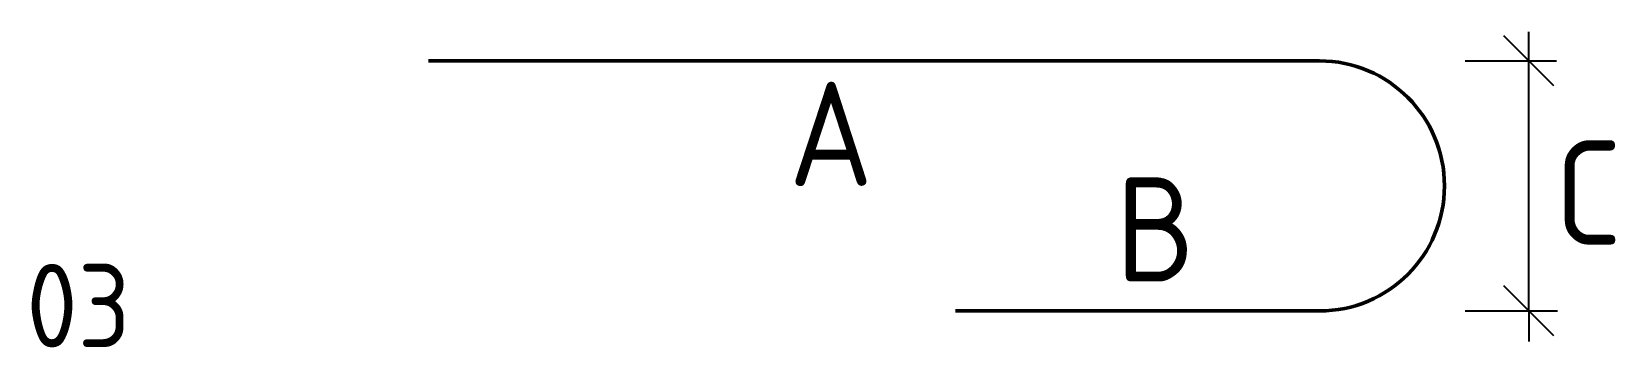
# Model space of a CAD drawing. Extents: x 234219 to 234599, y -46590 to -46515.
import ezdxf
from ezdxf.enums import TextEntityAlignment as Align

# ---------------------------------------------------------------- set-up
doc = ezdxf.new("R2010")
doc.units = 0
doc.layers.add('posedit.mtr.bar', color=7, linetype='Continuous', lineweight=50)
doc.layers.add('posedit.mtr.hidden', color=144, linetype='Continuous', plot=False)
doc.layers.add('posedit.mtr.lenght', color=183, linetype='Continuous')
doc.layers.add('posedit.mtr.text', color=3, linetype='Continuous')
doc.styles.add('posedit.ISOCPEUR', font='isocpeur.ttf', dxfattribs={"width": 0.9})

msp = doc.modelspace()

# ---------------------------------------------------------------- linework, layer by layer
at = {"layer": 'posedit.mtr.bar'}
for p, q in [((234314.01, -46521.58), (234527.81, -46521.58)), ((234527.81, -46581.58), (234440.47, -46581.58))]:
    msp.add_line(p, q, dxfattribs=at)
msp.add_arc((234527.81, -46551.58), 30, 270, 90, dxfattribs=at)
at = {"layer": 'posedit.mtr.lenght'}
for p, q in [((234584.04, -46527.58), (234572.04, -46515.58)), ((234578.04, -46521.58), (234578.04, -46514.59)), ((234562.81, -46521.58), (234584.67, -46521.58)), ((234578.04, -46581.58), (234578.04, -46521.58)), ((234584.04, -46587.58), (234572.04, -46575.58)), ((234562.81, -46581.58), (234584.9, -46581.58)), ((234578.04, -46581.58), (234578.04, -46588.9))]:
    msp.add_line(p, q, dxfattribs=at)

# ---------------------------------------------------------------- texts
at = {"layer": 'posedit.mtr.hidden', "color": 144, "style": 'posedit.ISOCPEUR', "width": 0.9}
msp.add_text('03', height=20, dxfattribs=at).set_placement((234217.48, -46590.3))
at = {"layer": 'posedit.mtr.text', "style": 'posedit.ISOCPEUR', "width": 0.9}
for tag, p in [('A', (234410.57, -46539.08)), ('B', (234488.5, -46561.99))]:
    msp.add_attdef(tag, text='', height=25, dxfattribs=at).set_placement(p, align=Align.MIDDLE_CENTER)
msp.add_attdef('C', text='', height=25, dxfattribs=at).set_placement((234584.26, -46553.2), align=Align.MIDDLE_LEFT)

doc.saveas('drawing.dxf')
